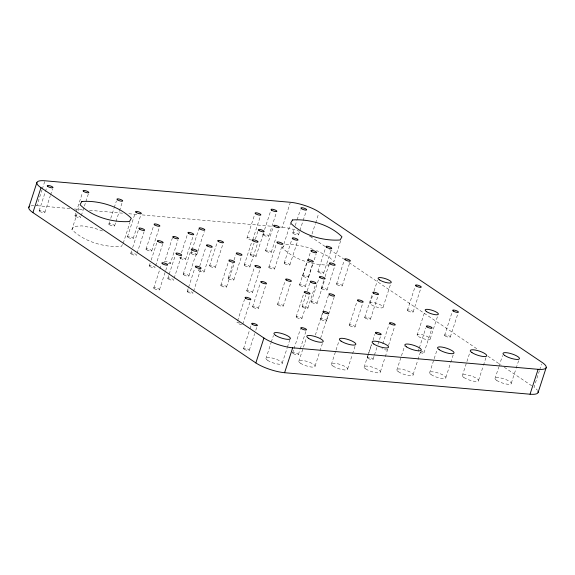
<?xml version="1.0" encoding="UTF-8"?>
<svg xmlns="http://www.w3.org/2000/svg" width="575" height="575" viewBox="0 0 575 575"><rect width="100%" height="100%" fill="white"/><g stroke="black" fill="none" stroke-linecap="round" stroke-linejoin="round"><path stroke-width="0.43" stroke-dasharray="2.88 2.16" d="M35.844 205.606A21.505 5.527 18 0 1 36.886 205.685L42.011 189.915M42.277 189.082L44.706 181.614M39.143 210.802L46.69 187.565M44.915 212.333L50.305 195.737M50.578 194.903L52.462 189.096M74.987 215.769L76.065 212.448M76.331 211.622L82.534 192.532M122.497 244.504L121.397 246.416C104.542 247.638 83.993 241.701 71.925 229.576L77.05 213.807M78.128 210.486L79.472 206.339M81.298 215.647L85.61 202.371M85.883 201.537L88.306 194.07M108.862 224.178L109.667 221.684M110.745 218.363L113.979 208.409M114.253 207.575L116.409 200.934M114.633 225.709L115.712 222.388M115.978 221.562L119.212 211.6M119.485 210.773L122.453 201.645M123.23 243.225L129.972 222.482M127.485 236.735L135.039 213.498M133.256 238.273L140.81 215.036M130.769 253.388L131.582 250.894M132.66 247.573L138.316 230.151M137.08 253.259L144.095 231.682M146.014 249.227L153.568 225.989M151.786 250.765L159.34 227.528M149.299 265.88L150.111 263.386M151.189 260.072L157.119 241.809M155.609 265.758L162.624 244.174M153.733 288.068L159.663 269.804M159.936 268.978L161.28 264.831M172.464 237.719L164.644 261.79A3.048 0.783 18 0 1 167.167 261.632A3.048 0.783 18 0 1 170.416 263.321L177.963 240.084M159.505 289.599L167.325 265.535M167.828 278.372L168.906 275.051M169.179 274.225L175.375 255.135M181.47 252.705L187.407 234.449M174.139 278.25L181.154 256.673M185.624 259.224L193.178 235.987M183.173 274.282L190.72 251.045M190.979 253.173L191.784 250.678M192.057 249.852L198.799 229.102M188.945 275.82L196.492 252.583M196.751 254.703L197.563 252.217M197.829 251.383L204.298 231.466M187.234 291.46L188.312 288.14M188.586 287.306L194.788 268.223M199.733 266.031L205.936 246.941M193.545 291.338L200.56 269.754M204.154 271.716L211.708 248.479M209.602 265.729L217.156 242.492M215.381 267.267L222.928 244.03M220.814 285.308L228.634 261.237M228.131 278.221L232.99 263.285M234.068 259.965L235.685 254.984M226.586 286.839L234.14 263.602M251.642 240.062A3.048 0.783 18 0 1 246.998 238.115L254.553 214.877M233.91 279.759L241.457 256.522M244.202 265.097L251.757 241.859M252.77 239.646L260.324 216.408M250.283 254.761L254.057 243.146M255.408 238.992L257.83 231.524M249.974 266.635L257.794 242.571M262.991 234.535L263.53 232.875M264.608 229.554L270.545 211.298M256.055 256.299L263.602 233.062M246.761 290.785L254.308 267.548M237.54 320.936L244.548 299.359M268.762 236.073L276.316 212.836M265.528 250.607L273.082 227.369M252.533 292.316L260.087 269.078M242.772 324.127L250.592 300.064M252.605 306.741L260.159 283.504M271.299 252.145L278.853 228.908M268.812 267.253L276.359 244.016M280.535 227.032L282.318 227.19L290.138 203.126M243.548 348.63L249.751 329.54M250.024 328.713L251.368 324.559M258.376 308.279L266.196 284.208M274.584 268.791L282.404 244.727M249.32 350.161L254.718 333.565M255.796 330.244L256.874 326.923M329.583 265.032C312.958 265.262 294.565 259.929 282.569 248.041L290.389 223.97M292.819 233.033L294.17 228.879M295.248 225.558L296.865 220.584M297.131 219.751L300.366 209.796M284.158 263.163L291.705 239.926M298.59 234.564L299.668 231.243M299.942 230.417L302.903 221.289M303.176 220.455L306.137 211.327M289.929 264.701L297.476 241.464M277.531 304.348L285.078 281.11M265.909 358.685L271.026 342.916M271.299 342.082L273.456 335.448M283.303 305.886L290.849 282.648M325.184 246.495L311.068 236.979L315.38 223.697M315.646 222.87L318.615 213.735M299.518 284.934L307.064 261.697M302.781 275.727L307.366 261.618M307.632 260.784L310.335 252.49M305.289 286.472L312.836 263.235M308.552 277.258L313.138 263.156M314.216 259.835L316.106 254.021M296.154 316.911L303.974 292.84M282.26 363.033L287.112 348.098M287.385 347.264L289.814 339.796M302.141 306.504L305.914 294.889M307.258 290.734L309.688 283.267M301.933 318.442L309.479 295.205M317.896 271.558L325.45 248.321M292.639 352.928L293.717 349.607M293.983 348.781L300.459 328.864M307.912 308.042L315.459 284.805M311.298 301.875L319.118 277.804M323.668 273.096L331.488 249.025M298.411 354.466L300.028 349.485M300.294 348.658L305.957 331.229M321.31 288.219L324.005 279.917M325.083 276.604L329.13 264.155M317.069 303.406L324.616 280.169M298.756 361.56L306.31 338.323M340.623 240.939L333.881 261.69L328.835 256.666L316.617 250.599M327.082 289.757L334.636 266.52M315.373 335.024L322.381 313.447M320.764 319.067L322.654 313.26M322.92 312.426L328.584 294.997M336.526 284.115L344.073 260.877M320.606 338.215L328.152 314.978M326.535 320.598L328.426 314.791M328.692 313.964L334.089 297.361M315.114 365.916L319.7 351.807M319.966 350.973L322.395 343.505M342.298 285.653L349.844 262.416M331.358 364.421L339.178 340.35M349.327 325.177L356.874 301.933M355.098 326.708L362.645 303.471M347.71 368.769L352.295 354.66M352.561 353.833L355.257 345.532M364.708 317.479L372.262 294.242M370.012 303.442L372.981 294.314M374.059 290.993L377.567 280.205M370.48 319.017L378.034 295.78M383.166 306.942L390.713 283.705M364.076 367.288L371.63 344.051M367.332 357.643L367.871 355.982M368.144 355.156L371.644 344.368M372.995 340.22L374.878 334.406M373.103 359.181L374.181 355.86M374.454 355.034L376.877 347.566M377.955 344.245L380.657 335.944M382.749 343.857L389.217 323.941M388.52 345.395L394.723 326.305M380.434 371.637L385.02 357.528M385.286 356.701L387.715 349.233M407.409 310.299L414.956 287.062M413.181 311.83L420.728 288.592M396.8 370.156L404.62 346.085M417.119 335.203L424.666 311.966M418.248 351.239L419.053 348.745M419.326 347.918L425.795 328.002M413.159 374.505L417.745 360.396M418.011 359.569L420.706 351.268M424.019 352.77L431.566 329.533M430.265 338.704L437.819 315.467M429.525 373.024L437.079 349.787M444.561 335.347L452.115 312.11M450.333 336.885L457.887 313.648M445.884 377.372L450.462 363.263M450.735 362.437L453.165 354.969M462.25 375.892L470.07 351.821M478.608 380.24L483.187 366.131M483.46 365.305L486.155 357.003M494.974 378.76L498.748 367.137M499.021 366.311L502.528 355.522M511.333 383.108L515.912 368.999M516.185 368.173L518.614 360.705M539.393 370.702L534.003 387.298A21.505 5.527 18 0 1 537.496 390.389M539.666 369.869L541.549 364.061M71.925 229.576L73.758 226.385L81.973 225.882L94.372 228.196L102.659 231.013M282.569 248.041L284.402 244.849L292.618 244.339L305.016 246.653L313.303 249.471M36.886 205.685L69.906 208.574M74.369 208.969L83.296 209.746M89.542 210.299L123.452 213.268M128.807 213.735L137.734 214.518M142.197 214.913L272.5 226.327M329.64 249.5L343.764 259.023M348.96 262.531L477.523 349.219M487.931 356.234L501.307 365.254M504.275 367.252L532.515 386.299M30.928 205.908A21.505 5.527 18 0 1 33.932 205.562M282.318 227.19A21.505 5.527 18 0 1 298.835 231.114M309.307 235.872A21.505 5.527 18 0 1 311.068 236.979M420.771 351.081A3.048 0.783 18 0 1 424.012 352.985A3.048 0.783 18 0 1 420.002 352.418M170.416 263.321A3.048 0.783 18 0 1 167.886 263.479M246.998 238.115A3.048 0.783 18 0 1 251.016 238.467M241.637 324.544A3.048 0.783 18 0 1 237.188 322.863A3.048 0.783 18 0 1 239.523 322.438M387.169 349.543A3.048 0.783 18 0 1 385.379 349.866A3.048 0.783 18 0 1 381.965 348.572M221.382 285.868A3.048 0.783 18 0 0 226.377 287.198A3.048 0.783 18 0 0 223.337 285.15A3.048 0.783 18 0 0 221.382 285.868M349.895 325.738A3.048 0.783 18 0 0 354.89 327.067A3.048 0.783 18 0 0 351.85 325.019A3.048 0.783 18 0 0 349.895 325.738M253.173 307.309A3.048 0.783 18 0 0 258.175 308.638A3.048 0.783 18 0 0 255.135 306.59A3.048 0.783 18 0 0 253.173 307.309M296.722 317.472A3.048 0.783 18 0 0 301.724 318.802A3.048 0.783 18 0 0 298.684 316.753A3.048 0.783 18 0 0 296.722 317.472M278.099 304.915A3.048 0.783 18 0 0 283.094 306.245A3.048 0.783 18 0 0 280.054 304.197A3.048 0.783 18 0 0 278.099 304.915M321.332 319.628A3.048 0.783 18 0 0 326.327 320.958A3.048 0.783 18 0 0 323.287 318.909A3.048 0.783 18 0 0 321.332 319.628M302.702 307.072A3.048 0.783 18 0 0 307.704 308.401A3.048 0.783 18 0 0 304.664 306.353A3.048 0.783 18 0 0 302.702 307.072M311.866 302.436A3.048 0.783 18 0 0 316.861 303.765A3.048 0.783 18 0 0 313.821 301.717A3.048 0.783 18 0 0 311.866 302.436M247.329 291.345A3.048 0.783 18 0 0 252.324 292.675A3.048 0.783 18 0 0 249.284 290.627A3.048 0.783 18 0 0 247.329 291.345M228.699 278.789A3.048 0.783 18 0 0 233.702 280.118A3.048 0.783 18 0 0 230.661 278.07A3.048 0.783 18 0 0 228.699 278.789M210.17 266.297A3.048 0.783 18 0 0 215.172 267.627A3.048 0.783 18 0 0 212.132 265.571A3.048 0.783 18 0 0 210.17 266.297M191.547 253.733A3.048 0.783 18 0 0 196.542 255.063A3.048 0.783 18 0 0 193.502 253.014A3.048 0.783 18 0 0 191.547 253.733M244.77 265.664A3.048 0.783 18 0 0 249.773 266.994A3.048 0.783 18 0 0 246.732 264.946A3.048 0.783 18 0 0 244.77 265.664M269.38 267.821A3.048 0.783 18 0 0 274.376 269.15A3.048 0.783 18 0 0 271.335 267.102A3.048 0.783 18 0 0 269.38 267.821M198.95 270.746A3.048 0.783 18 0 0 203.952 272.076A3.048 0.783 18 0 0 200.912 270.027A3.048 0.783 18 0 0 198.95 270.746M180.421 258.254A3.048 0.783 18 0 0 185.423 259.584A3.048 0.783 18 0 0 182.383 257.528A3.048 0.783 18 0 0 180.421 258.254M146.582 249.794A3.048 0.783 18 0 0 151.577 251.124A3.048 0.783 18 0 0 148.537 249.076A3.048 0.783 18 0 0 146.582 249.794M183.741 274.85A3.048 0.783 18 0 0 188.737 276.18A3.048 0.783 18 0 0 185.696 274.124A3.048 0.783 18 0 0 183.741 274.85M128.053 237.303A3.048 0.783 18 0 0 133.048 238.632A3.048 0.783 18 0 0 130.007 236.577A3.048 0.783 18 0 0 128.053 237.303M109.423 224.739A3.048 0.783 18 0 0 114.425 226.068A3.048 0.783 18 0 0 111.385 224.02A3.048 0.783 18 0 0 109.423 224.739M75.555 216.337A3.048 0.783 18 0 0 80.55 217.666A3.048 0.783 18 0 0 77.51 215.618A3.048 0.783 18 0 0 75.555 216.337M131.337 253.949A3.048 0.783 18 0 0 136.333 255.278A3.048 0.783 18 0 0 133.292 253.23A3.048 0.783 18 0 0 131.337 253.949M149.867 266.441A3.048 0.783 18 0 0 154.862 267.77A3.048 0.783 18 0 0 151.822 265.722A3.048 0.783 18 0 0 149.867 266.441M168.396 278.94A3.048 0.783 18 0 0 173.391 280.269A3.048 0.783 18 0 0 170.351 278.221A3.048 0.783 18 0 0 168.396 278.94M187.802 292.021A3.048 0.783 18 0 0 192.798 293.351A3.048 0.783 18 0 0 189.757 291.302A3.048 0.783 18 0 0 187.802 292.021M250.851 255.329A3.048 0.783 18 0 0 255.846 256.658A3.048 0.783 18 0 0 252.806 254.61A3.048 0.783 18 0 0 250.851 255.329M284.718 263.731A3.048 0.783 18 0 0 289.721 265.061A3.048 0.783 18 0 0 286.681 263.012A3.048 0.783 18 0 0 284.718 263.731M266.096 251.167A3.048 0.783 18 0 0 271.091 252.497A3.048 0.783 18 0 0 268.051 250.448A3.048 0.783 18 0 0 266.096 251.167M303.348 276.287A3.048 0.783 18 0 0 308.351 277.617A3.048 0.783 18 0 0 305.311 275.569A3.048 0.783 18 0 0 303.348 276.287M321.878 288.787A3.048 0.783 18 0 0 326.88 290.116A3.048 0.783 18 0 0 323.84 288.061A3.048 0.783 18 0 0 321.878 288.787M300.085 285.502A3.048 0.783 18 0 0 305.081 286.832A3.048 0.783 18 0 0 302.04 284.783A3.048 0.783 18 0 0 300.085 285.502M318.464 272.126A3.048 0.783 18 0 0 323.466 273.456A3.048 0.783 18 0 0 320.426 271.4A3.048 0.783 18 0 0 318.464 272.126M263.558 235.103A3.048 0.783 18 0 0 268.561 236.433A3.048 0.783 18 0 0 265.521 234.377A3.048 0.783 18 0 0 263.558 235.103M337.094 284.683A3.048 0.783 18 0 0 342.089 286.012A3.048 0.783 18 0 0 339.049 283.964A3.048 0.783 18 0 0 337.094 284.683M293.387 233.594A3.048 0.783 18 0 0 298.382 234.923A3.048 0.783 18 0 0 295.342 232.875A3.048 0.783 18 0 0 293.387 233.594M407.977 310.859A3.048 0.783 18 0 0 412.972 312.189A3.048 0.783 18 0 0 409.932 310.141A3.048 0.783 18 0 0 407.977 310.859M154.294 288.628A3.048 0.783 18 0 0 159.297 289.958A3.048 0.783 18 0 0 156.256 287.91A3.048 0.783 18 0 0 154.294 288.628M39.711 211.363A3.048 0.783 18 0 0 44.706 212.693A3.048 0.783 18 0 0 41.666 210.644A3.048 0.783 18 0 0 39.711 211.363M244.116 349.19A3.048 0.783 18 0 0 249.112 350.52A3.048 0.783 18 0 0 246.071 348.472A3.048 0.783 18 0 0 244.116 349.19M365.276 318.047A3.048 0.783 18 0 0 370.271 319.377A3.048 0.783 18 0 0 367.231 317.328A3.048 0.783 18 0 0 365.276 318.047M445.129 335.915A3.048 0.783 18 0 0 450.132 337.245A3.048 0.783 18 0 0 447.091 335.196A3.048 0.783 18 0 0 445.129 335.915M367.899 358.211A3.048 0.783 18 0 0 372.895 359.54A3.048 0.783 18 0 0 369.854 357.492A3.048 0.783 18 0 0 367.899 358.211M293.2 353.496A3.048 0.783 18 0 0 298.202 354.825A3.048 0.783 18 0 0 295.162 352.777A3.048 0.783 18 0 0 293.2 353.496M267.512 360.281A8.632 2.221 18 0 0 281.678 364.054A8.632 2.221 18 0 0 273.06 358.239A8.632 2.221 18 0 0 267.512 360.281M300.366 363.163A8.632 2.221 18 0 0 314.532 366.929A8.632 2.221 18 0 0 305.914 361.122A8.632 2.221 18 0 0 300.366 363.163M332.961 366.016A8.632 2.221 18 0 0 347.127 369.79A8.632 2.221 18 0 0 338.51 363.975A8.632 2.221 18 0 0 332.961 366.016M365.686 368.884A8.632 2.221 18 0 0 379.845 372.658A8.632 2.221 18 0 0 371.234 366.843A8.632 2.221 18 0 0 365.686 368.884M398.41 371.752A8.632 2.221 18 0 0 412.57 375.525A8.632 2.221 18 0 0 403.959 369.711A8.632 2.221 18 0 0 398.41 371.752M431.135 374.62A8.632 2.221 18 0 0 445.294 378.393A8.632 2.221 18 0 0 436.684 372.578A8.632 2.221 18 0 0 431.135 374.62M463.86 377.488A8.632 2.221 18 0 0 478.019 381.261A8.632 2.221 18 0 0 469.408 375.446A8.632 2.221 18 0 0 463.86 377.488M496.584 380.355A8.632 2.221 18 0 0 510.744 384.129A8.632 2.221 18 0 0 502.133 378.314A8.632 2.221 18 0 0 496.584 380.355M371.306 304.728A6.943 1.782 18 0 0 382.691 307.762A6.943 1.782 18 0 0 375.77 303.09A6.943 1.782 18 0 0 371.306 304.728M418.413 336.49A6.943 1.782 18 0 0 429.798 339.523A6.943 1.782 18 0 0 422.869 334.851A6.943 1.782 18 0 0 418.413 336.49"/><path stroke-width="0.86" d="M28.8 207.446L36.893 182.548M32.912 212.599L40.998 187.702A21.505 5.527 18 0 1 44.972 180.787L290.404 202.292A21.505 5.527 18 0 1 319.154 212.082L542.088 362.401A21.505 5.527 18 0 1 538.114 369.315L530.028 394.213L284.596 372.708A21.505 5.527 18 0 1 255.846 362.918L32.912 212.599A21.505 5.527 18 0 1 29.483 206.533M255.846 362.918L263.932 338.021L40.998 187.702M284.596 372.708L292.682 347.81L538.114 369.315M538.107 392.452L546.2 367.554M292.682 347.81A21.505 5.527 18 0 1 263.932 338.021M538.006 391.28A21.505 5.527 18 0 1 530.028 394.213M81.851 201.487L80.011 204.678C92.079 216.804 112.628 222.741 129.49 221.519L131.323 218.327C119.255 206.209 98.706 200.265 81.851 201.487M292.495 219.952L290.662 223.143C302.723 235.261 323.272 241.198 340.134 239.983L341.967 236.792C329.899 224.667 309.35 218.73 292.495 219.952M229.475 260.971A3.048 0.783 18 0 0 234.471 262.301A3.048 0.783 18 0 0 231.43 260.252A3.048 0.783 18 0 0 229.475 260.971M357.981 300.84A3.048 0.783 18 0 0 362.983 302.17A3.048 0.783 18 0 0 359.943 300.121A3.048 0.783 18 0 0 357.981 300.84M426.902 326.902A3.048 0.783 18 0 0 431.897 328.232A3.048 0.783 18 0 0 428.857 326.183A3.048 0.783 18 0 0 426.902 326.902M261.266 282.411A3.048 0.783 18 0 0 266.261 283.741A3.048 0.783 18 0 0 263.221 281.692A3.048 0.783 18 0 0 261.266 282.411M304.815 292.574A3.048 0.783 18 0 0 309.81 293.904A3.048 0.783 18 0 0 306.77 291.856A3.048 0.783 18 0 0 304.815 292.574M286.185 280.018A3.048 0.783 18 0 0 291.187 281.348A3.048 0.783 18 0 0 288.147 279.299A3.048 0.783 18 0 0 286.185 280.018M329.425 294.731A3.048 0.783 18 0 0 334.42 296.06A3.048 0.783 18 0 0 331.38 294.012A3.048 0.783 18 0 0 329.425 294.731M310.795 282.174A3.048 0.783 18 0 0 315.79 283.504A3.048 0.783 18 0 0 312.75 281.455A3.048 0.783 18 0 0 310.795 282.174M319.952 277.538A3.048 0.783 18 0 0 324.954 278.868A3.048 0.783 18 0 0 321.914 276.819A3.048 0.783 18 0 0 319.952 277.538M255.415 266.448A3.048 0.783 18 0 0 260.418 267.777A3.048 0.783 18 0 0 257.377 265.729A3.048 0.783 18 0 0 255.415 266.448M236.792 253.891A3.048 0.783 18 0 0 241.787 255.221A3.048 0.783 18 0 0 238.747 253.173A3.048 0.783 18 0 0 236.792 253.891M218.263 241.399A3.048 0.783 18 0 0 223.258 242.729A3.048 0.783 18 0 0 220.218 240.673A3.048 0.783 18 0 0 218.263 241.399M199.633 228.836A3.048 0.783 18 0 0 204.635 230.165A3.048 0.783 18 0 0 201.595 228.117A3.048 0.783 18 0 0 199.633 228.836M252.863 240.767A3.048 0.783 18 0 0 257.859 242.097A3.048 0.783 18 0 0 254.818 240.048A3.048 0.783 18 0 0 252.863 240.767M277.466 242.923A3.048 0.783 18 0 0 282.469 244.253A3.048 0.783 18 0 0 279.428 242.204A3.048 0.783 18 0 0 277.466 242.923M207.043 245.848A3.048 0.783 18 0 0 212.038 247.178A3.048 0.783 18 0 0 208.998 245.13A3.048 0.783 18 0 0 207.043 245.848M188.514 233.357A3.048 0.783 18 0 0 193.509 234.686A3.048 0.783 18 0 0 190.469 232.631A3.048 0.783 18 0 0 188.514 233.357M154.668 224.897A3.048 0.783 18 0 0 159.67 226.227A3.048 0.783 18 0 0 156.63 224.178A3.048 0.783 18 0 0 154.668 224.897M173.298 237.453A3.048 0.783 18 0 0 178.3 238.783A3.048 0.783 18 0 0 175.26 236.735A3.048 0.783 18 0 0 173.298 237.453M191.827 249.952A3.048 0.783 18 0 0 196.83 251.282A3.048 0.783 18 0 0 193.789 249.227A3.048 0.783 18 0 0 191.827 249.952M136.138 212.405A3.048 0.783 18 0 0 141.141 213.735A3.048 0.783 18 0 0 138.101 211.679A3.048 0.783 18 0 0 136.138 212.405M117.516 199.841A3.048 0.783 18 0 0 122.511 201.171A3.048 0.783 18 0 0 119.471 199.123A3.048 0.783 18 0 0 117.516 199.841M83.641 191.439A3.048 0.783 18 0 0 88.643 192.769A3.048 0.783 18 0 0 85.603 190.72A3.048 0.783 18 0 0 83.641 191.439M139.423 229.051A3.048 0.783 18 0 0 144.426 230.381A3.048 0.783 18 0 0 141.385 228.333A3.048 0.783 18 0 0 139.423 229.051M157.952 241.543A3.048 0.783 18 0 0 162.955 242.873A3.048 0.783 18 0 0 159.915 240.824A3.048 0.783 18 0 0 157.952 241.543M176.482 254.042A3.048 0.783 18 0 0 181.484 255.372A3.048 0.783 18 0 0 178.444 253.323A3.048 0.783 18 0 0 176.482 254.042M195.888 267.123A3.048 0.783 18 0 0 200.891 268.453A3.048 0.783 18 0 0 197.85 266.405A3.048 0.783 18 0 0 195.888 267.123M258.937 230.431A3.048 0.783 18 0 0 263.939 231.761A3.048 0.783 18 0 0 260.899 229.713A3.048 0.783 18 0 0 258.937 230.431M292.812 238.833A3.048 0.783 18 0 0 297.807 240.163A3.048 0.783 18 0 0 294.767 238.115A3.048 0.783 18 0 0 292.812 238.833M274.182 226.27A3.048 0.783 18 0 0 279.184 227.607A3.048 0.783 18 0 0 276.144 225.551A3.048 0.783 18 0 0 274.182 226.27M255.652 213.778A3.048 0.783 18 0 0 260.655 215.107A3.048 0.783 18 0 0 257.614 213.059A3.048 0.783 18 0 0 255.652 213.778M311.442 251.39A3.048 0.783 18 0 0 316.437 252.72A3.048 0.783 18 0 0 313.397 250.671A3.048 0.783 18 0 0 311.442 251.39M329.971 263.889A3.048 0.783 18 0 0 334.966 265.219A3.048 0.783 18 0 0 331.926 263.163A3.048 0.783 18 0 0 329.971 263.889M308.171 260.604A3.048 0.783 18 0 0 313.174 261.934A3.048 0.783 18 0 0 310.133 259.886A3.048 0.783 18 0 0 308.171 260.604M326.557 247.228A3.048 0.783 18 0 0 331.552 248.558A3.048 0.783 18 0 0 328.512 246.502A3.048 0.783 18 0 0 326.557 247.228M271.652 210.206A3.048 0.783 18 0 0 276.647 211.535A3.048 0.783 18 0 0 273.607 209.48A3.048 0.783 18 0 0 271.652 210.206M345.18 259.785A3.048 0.783 18 0 0 350.182 261.115A3.048 0.783 18 0 0 347.142 259.066A3.048 0.783 18 0 0 345.18 259.785M301.473 208.696A3.048 0.783 18 0 0 306.475 210.026A3.048 0.783 18 0 0 303.435 207.978A3.048 0.783 18 0 0 301.473 208.696M416.063 285.962A3.048 0.783 18 0 0 421.065 287.292A3.048 0.783 18 0 0 418.025 285.243A3.048 0.783 18 0 0 416.063 285.962M162.387 263.731A3.048 0.783 18 0 0 167.382 265.061A3.048 0.783 18 0 0 164.342 263.012A3.048 0.783 18 0 0 162.387 263.731M47.797 186.465A3.048 0.783 18 0 0 52.799 187.795A3.048 0.783 18 0 0 49.759 185.747A3.048 0.783 18 0 0 47.797 186.465M252.209 324.293A3.048 0.783 18 0 0 257.205 325.623A3.048 0.783 18 0 0 254.164 323.574A3.048 0.783 18 0 0 252.209 324.293M323.488 312.347A3.048 0.783 18 0 0 328.49 313.677A3.048 0.783 18 0 0 325.45 311.628A3.048 0.783 18 0 0 323.488 312.347M245.654 298.26A3.048 0.783 18 0 0 250.657 299.589A3.048 0.783 18 0 0 247.617 297.541A3.048 0.783 18 0 0 245.654 298.26M390.051 323.675A3.048 0.783 18 0 0 395.054 325.004A3.048 0.783 18 0 0 392.013 322.956A3.048 0.783 18 0 0 390.051 323.675M373.369 293.149A3.048 0.783 18 0 0 378.364 294.479A3.048 0.783 18 0 0 375.324 292.431A3.048 0.783 18 0 0 373.369 293.149M453.222 311.018A3.048 0.783 18 0 0 458.217 312.347A3.048 0.783 18 0 0 455.177 310.299A3.048 0.783 18 0 0 453.222 311.018M375.985 333.313A3.048 0.783 18 0 0 380.988 334.643A3.048 0.783 18 0 0 377.948 332.594A3.048 0.783 18 0 0 375.985 333.313M301.293 328.598A3.048 0.783 18 0 0 306.288 329.928A3.048 0.783 18 0 0 303.248 327.879A3.048 0.783 18 0 0 301.293 328.598M275.605 335.383A8.632 2.221 18 0 0 289.764 339.157A8.632 2.221 18 0 0 281.153 333.342A8.632 2.221 18 0 0 275.605 335.383M308.459 338.265A8.632 2.221 18 0 0 322.618 342.032A8.632 2.221 18 0 0 314.007 336.224A8.632 2.221 18 0 0 308.459 338.265M341.054 341.119A8.632 2.221 18 0 0 355.213 344.892A8.632 2.221 18 0 0 346.603 339.077A8.632 2.221 18 0 0 341.054 341.119M373.772 343.987A8.632 2.221 18 0 0 387.938 347.76A8.632 2.221 18 0 0 379.32 341.945A8.632 2.221 18 0 0 373.772 343.987M406.496 346.854A8.632 2.221 18 0 0 420.663 350.628A8.632 2.221 18 0 0 412.045 344.813A8.632 2.221 18 0 0 406.496 346.854M439.221 349.722A8.632 2.221 18 0 0 453.387 353.496A8.632 2.221 18 0 0 444.77 347.681A8.632 2.221 18 0 0 439.221 349.722M471.946 352.59A8.632 2.221 18 0 0 486.112 356.363A8.632 2.221 18 0 0 477.494 350.549A8.632 2.221 18 0 0 471.946 352.59M504.67 355.458A8.632 2.221 18 0 0 518.837 359.231A8.632 2.221 18 0 0 510.219 353.417A8.632 2.221 18 0 0 504.67 355.458M379.399 279.831A6.943 1.782 18 0 0 390.784 282.864A6.943 1.782 18 0 0 383.856 278.192A6.943 1.782 18 0 0 379.399 279.831M426.499 311.592A6.943 1.782 18 0 0 437.884 314.626A6.943 1.782 18 0 0 430.963 309.954A6.943 1.782 18 0 0 426.499 311.592"/></g></svg>
